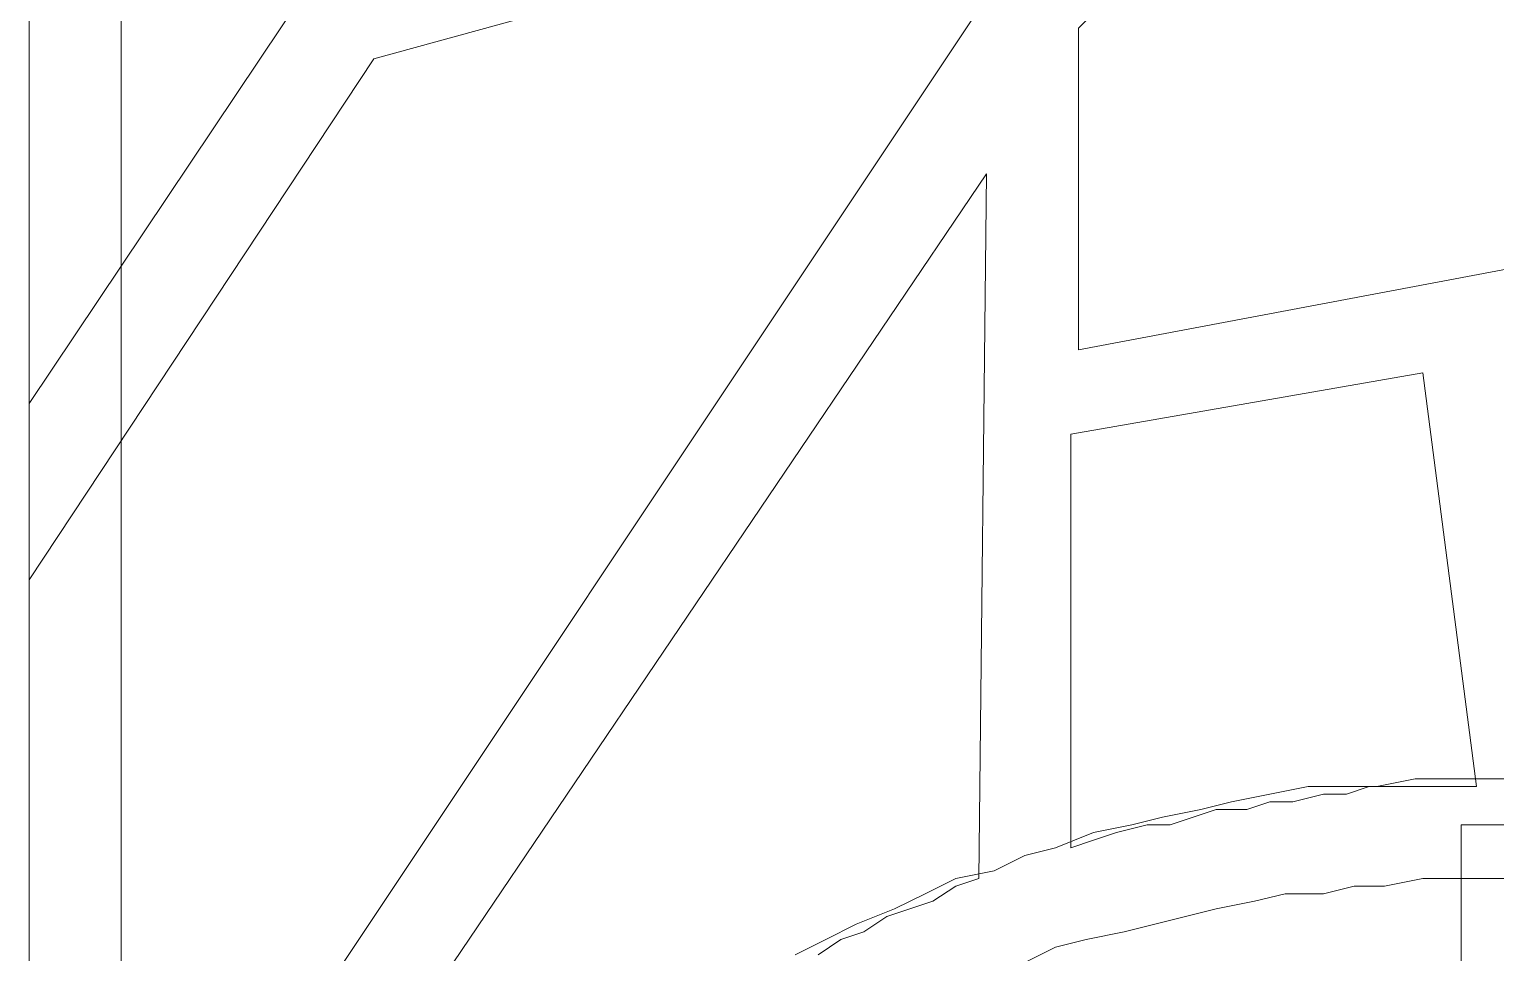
# Model space of a CAD drawing. Extents: x -66030 to 95157, y -13132 to 45879.
# Drawn here: x -50728 to -49980, y 26271 to 26742 of the extents above; entities that cross this region are included whole.
import ezdxf

# ---------------------------------------------------------------- set-up
doc = ezdxf.new("R2010")
doc.units = 0
doc.header["$LTSCALE"] = 100
doc.header["$MEASUREMENT"] = 0
doc.layers.get('0').update_dxf_attribs({"linetype": 'CONTINUOUS'})

msp = doc.modelspace()

# ---------------------------------------------------------------- linework, layer by layer
at = {"lineweight": 0}
for points in [[(-50727.7, 24422.57), (-49235.62, 24422.57), (-49235.62, 29164.42), (-50727.7, 29164.42), (-50727.7, 24422.57)], [(-50680.82, 24469.45), (-49282.49, 24469.45), (-49282.49, 29113.64), (-50680.82, 29113.64), (-50680.82, 24469.45)], [(-49778.55, 26656.79), (-50192.58, 26578.67), (-50192.58, 26742.72), (-50184.77, 26750.53), (-50192.58, 26758.34), (-50192.58, 26828.65), (-49981.66, 26887.24), (-49770.73, 26828.65), (-49778.55, 26656.79)], [(-50196.48, 26324.78), (-50184.77, 26328.69), (-50173.05, 26332.59), (-50157.42, 26336.5), (-50145.71, 26336.5), (-50133.99, 26340.4), (-50122.27, 26344.31), (-50106.65, 26344.31), (-50094.93, 26348.22), (-50083.21, 26348.22), (-50067.59, 26352.12), (-50055.87, 26352.12), (-50044.15, 26356.03), (-50028.53, 26356.03), (-50016.81, 26356.03), (-50001.19, 26356.03), (-49989.47, 26356.03), (-50016.81, 26566.95), (-50196.48, 26535.7), (-50196.48, 26324.78)], [(-49997.28, 26336.5), (-49966.03, 26336.5), (-49966.03, 24891.29), (-49997.28, 24891.29), (-49997.28, 26336.5)]]:
    msp.add_lwpolyline(points, close=True, dxfattribs=at)
for points in [[(-50434.75, 26988.79), (-50727.7, 26551.33), (-50727.7, 26461.49), (-50551.93, 26727.09), (-50239.45, 26813.03)], [(-50239.45, 26758.34), (-50645.67, 26149.01)], [(-50325.38, 26270.1), (-50313.66, 26277.91), (-50301.94, 26281.81), (-50290.23, 26289.63), (-50278.51, 26293.53), (-50266.79, 26297.44), (-50255.07, 26305.25), (-50243.36, 26309.16), (-50239.45, 26668.51), (-50614.42, 26113.86)], [(-50337.1, 26270.1), (-50321.47, 26277.91), (-50305.85, 26285.72), (-50286.32, 26293.53), (-50270.7, 26301.34), (-50255.07, 26309.16), (-50235.54, 26313.06), (-50219.92, 26320.87), (-50204.3, 26324.78), (-50184.77, 26332.59), (-50165.24, 26336.5), (-50149.61, 26340.4), (-50130.08, 26344.31), (-50114.46, 26348.22), (-50094.93, 26352.12), (-50075.4, 26356.03), (-50055.87, 26356.03), (-50040.24, 26356.03), (-50020.72, 26359.93), (-50001.19, 26359.93), (-49981.66, 26359.93), (-49981.66, 26359.93), (-49962.13, 26359.93)], [(-50219.92, 26266.19), (-50204.3, 26274), (-50188.67, 26277.91), (-50169.14, 26281.81), (-50153.52, 26285.72), (-50137.89, 26289.63), (-50122.27, 26293.53), (-50102.74, 26297.44), (-50087.12, 26301.34), (-50067.59, 26301.34), (-50051.96, 26305.25), (-50036.34, 26305.25), (-50016.81, 26309.16), (-49997.28, 26309.16), (-49981.66, 26309.16), (-49981.66, 26309.16), (-49962.13, 26309.16)]]:
    msp.add_lwpolyline(points, dxfattribs=at)

doc.saveas('drawing.dxf')
